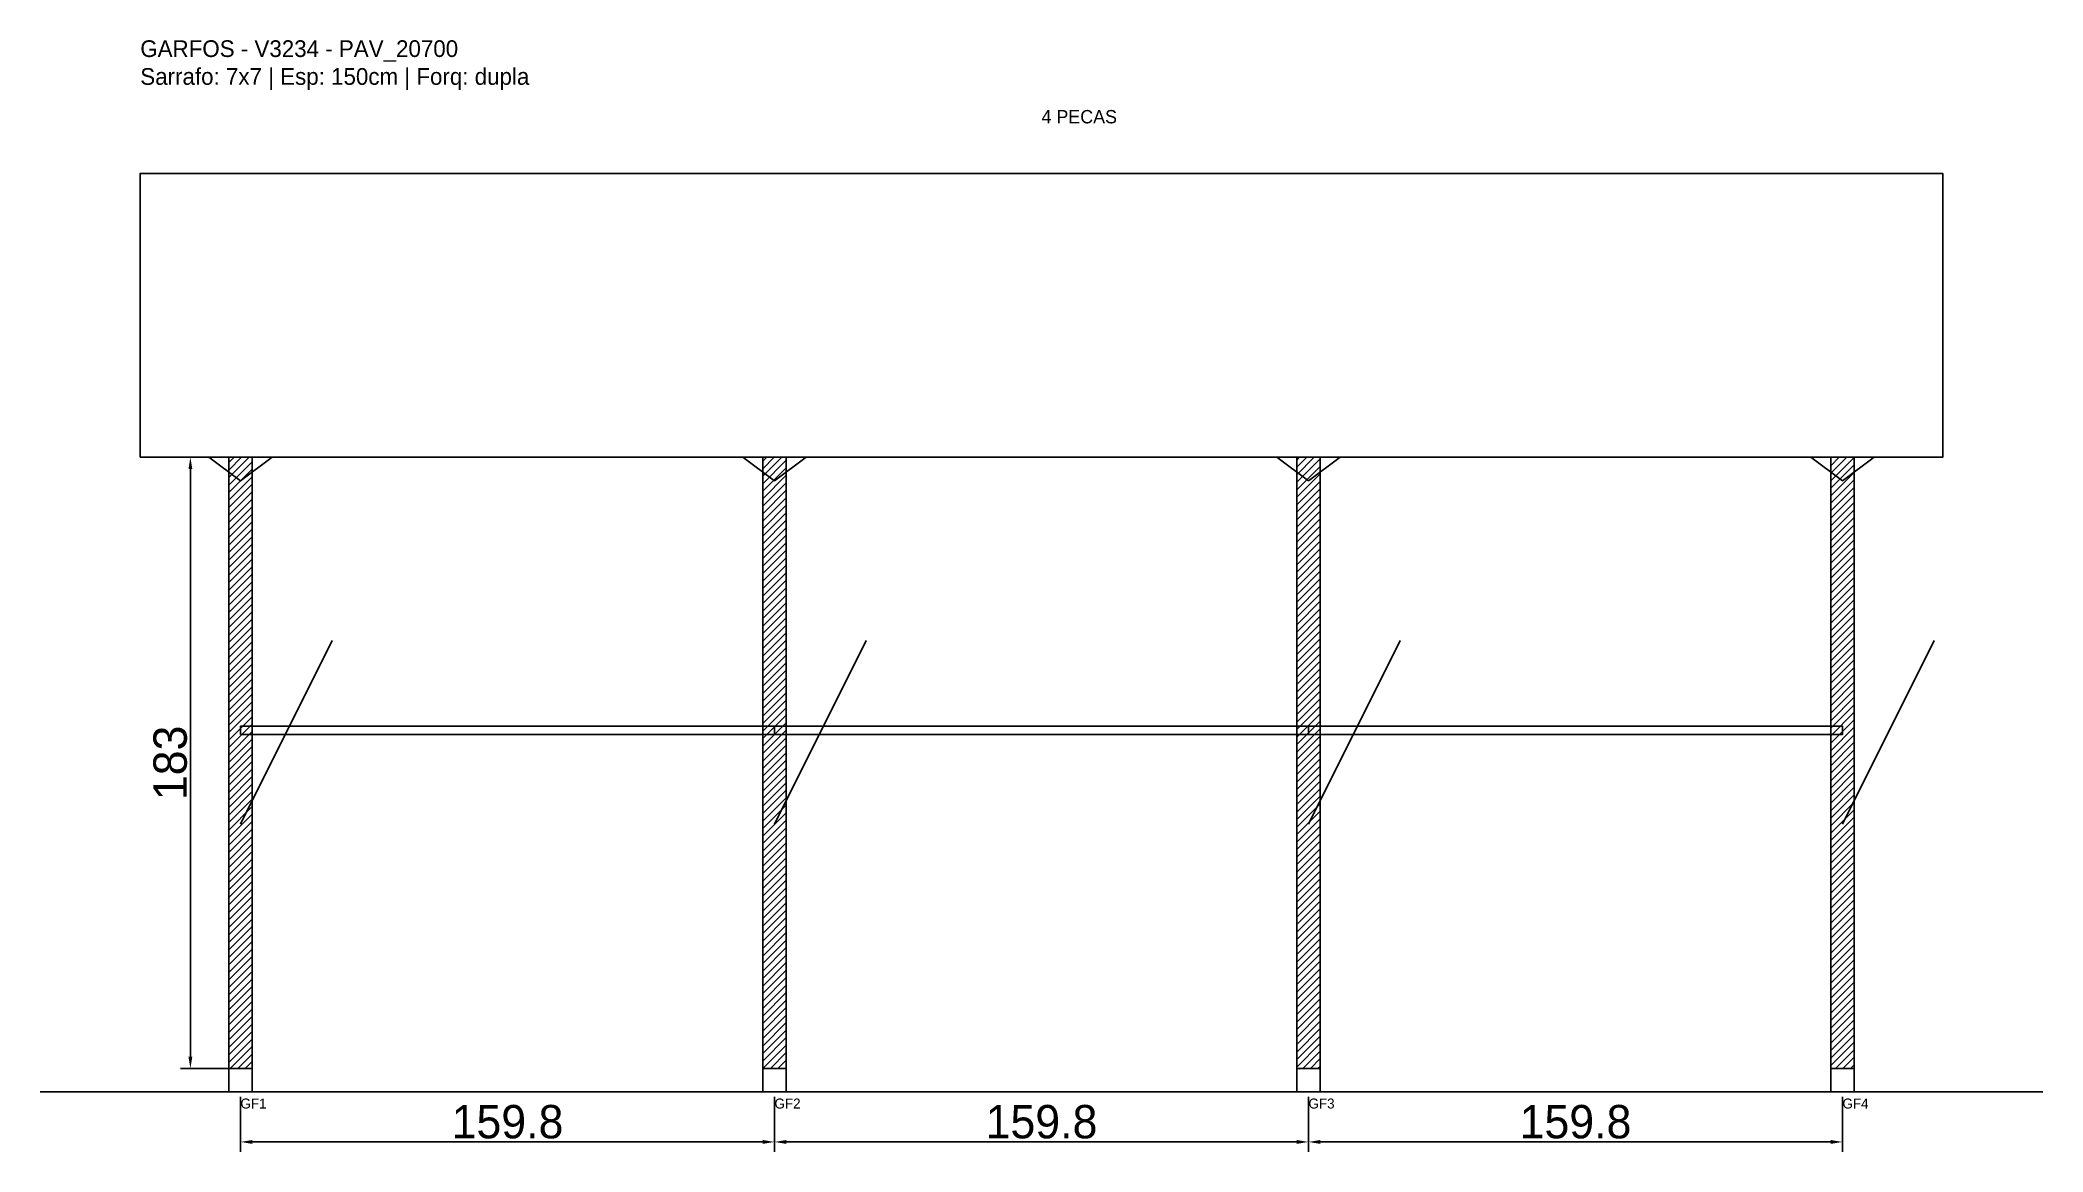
# Model space of a CAD drawing. Header units: metres. Extents: x -30 to 570, y -25 to 308.
import ezdxf

# ---------------------------------------------------------------- set-up
doc = ezdxf.new("R2010")
doc.units = ezdxf.units.M
for name, color, linetype in [('BARRA_ANCORAGEM', 1, 'Continuous'), ('COTA', 241, 'Continuous'), ('GARFOS OK', 3, 'Continuous'), ('NOME DA VIGA', 6, 'Continuous'), ('SARR_7x7', 40, 'Continuous'), ('TIRAS REESCORAMENTO', 252, 'Continuous'), ('VIGAS', 3, 'Continuous')]:
    doc.layers.add(name, color=color, linetype=linetype)
doc.dimstyles.new('EZ DXF', dxfattribs={"dimtxt": 10, "dimasz": 3.5, "dimexe": 3, "dimexo": 1.5, "dimgap": 1, "dimtad": 1, "dimdec": 1, "dimdsep": 46, "dimcen": 2.5, "dimazin": 3, "dimtfac": 1, "dimtmove": 0, "dimatfit": 3})

msp = doc.modelspace()

# ---------------------------------------------------------------- hatches: boundary and pattern name
at = {"layer": 'COTA'}
h = msp.add_hatch(dxfattribs=at)
h.set_pattern_fill('ANSI31', scale=0.5)
h.paths.add_polyline_path([(26.5, 0), (33.5, 0), (33.5, 183), (26.5, 183)])
h = msp.add_hatch(dxfattribs=at)
h.set_pattern_fill('ANSI31', scale=0.5)
h.paths.add_polyline_path([(186.33, 0), (193.33, 0), (193.33, 183), (186.33, 183)])
h = msp.add_hatch(dxfattribs=at)
h.set_pattern_fill('ANSI31', scale=0.5)
h.paths.add_polyline_path([(346.17, 0), (353.17, 0), (353.17, 183), (346.17, 183)])
h = msp.add_hatch(dxfattribs=at)
h.set_pattern_fill('ANSI31', scale=0.5)
h.paths.add_polyline_path([(506, 0), (513, 0), (513, 183), (506, 183)])

# ---------------------------------------------------------------- linework, layer by layer
at = {"layer": 'BARRA_ANCORAGEM'}
for p, q in [((30, 73.2), (57.45, 128.1)), ((189.83, 73.2), (217.28, 128.1)), ((349.67, 73.2), (377.12, 128.1)), ((509.5, 73.2), (536.95, 128.1))]:
    msp.add_line(p, q, dxfattribs=at)
at = {"layer": 'GARFOS OK'}
for p, q in [((30, 176), (20.5, 183)), ((20.5, 183), (39.5, 183)), ((30, 176), (39.5, 183)), ((189.83, 176), (180.33, 183)), ((180.33, 183), (199.33, 183)), ((189.83, 176), (199.33, 183)), ((349.67, 176), (340.17, 183)), ((340.17, 183), (359.17, 183)), ((349.67, 176), (359.17, 183)), ((509.5, 176), (500, 183)), ((500, 183), (519, 183)), ((509.5, 176), (519, 183))]:
    msp.add_line(p, q, dxfattribs=at)
at = {"layer": 'GARFOS OK', "linetype": 'CONTINUOUS'}
msp.add_line((-30, -7), (569.5, -7), dxfattribs=at)
at = {"layer": 'GARFOS OK'}
for points in [[(26.5, 0), (33.5, 0), (33.5, 183), (26.5, 183), (26.5, 0)], [(186.33, 0), (193.33, 0), (193.33, 183), (186.33, 183), (186.33, 0)], [(346.17, 0), (353.17, 0), (353.17, 183), (346.17, 183), (346.17, 0)], [(506, 0), (513, 0), (513, 183), (506, 183), (506, 0)]]:
    msp.add_lwpolyline(points, dxfattribs=at)
at = {"layer": 'SARR_7x7'}
for points in [[(26.5, -7), (33.5, -7), (33.5, 0), (26.5, 0), (26.5, -7)], [(186.33, -7), (193.33, -7), (193.33, 0), (186.33, 0), (186.33, -7)], [(346.17, -7), (353.17, -7), (353.17, 0), (346.17, 0), (346.17, -7)], [(506, -7), (513, -7), (513, 0), (506, 0), (506, -7)]]:
    msp.add_lwpolyline(points, dxfattribs=at)
at = {"layer": 'TIRAS REESCORAMENTO'}
for points in [[(30, 100), (189.83, 100), (189.83, 102.5), (30, 102.5), (30, 100)], [(189.83, 100), (349.67, 100), (349.67, 102.5), (189.83, 102.5), (189.83, 100)], [(349.67, 100), (509.5, 100), (509.5, 102.5), (349.67, 102.5), (349.67, 100)]]:
    msp.add_lwpolyline(points, dxfattribs=at)
at = {"layer": 'VIGAS'}
msp.add_lwpolyline([(0, 183), (539.5, 183), (539.5, 268), (0, 268), (0, 183)], dxfattribs=at)

# ---------------------------------------------------------------- texts
at = {"layer": 'NOME DA VIGA'}
for s, height, p in [('4 PECAS', 4, (269.75, 283)), ('GF1', 3, (30, -12)), ('GF2', 3, (189.83, -12)), ('GF3', 3, (349.67, -12)), ('GF4', 3, (509.5, -12))]:
    msp.add_text(s, height=height, dxfattribs=at).set_placement(p)
at = {"layer": 'NOME DA VIGA', "insert": (0, 293), "char_height": 5, "attachment_point": 7}
msp.add_mtext('GARFOS - V3234 - PAV_20700\\PSarrafo: 7x7 | Esp: 150cm | Forq: dupla', dxfattribs=at)

# ---------------------------------------------------------------- dimensions: what is measured, and where the dimension line sits
at = {"layer": 'COTA'}
msp.add_linear_dim(base=(15, 0), p1=(30, 0), p2=(30, 183), angle=90, dimstyle='EZ DXF', dxfattribs=at).render()
for base, p1, p2 in [((30, -22), (30, -7), (189.83, -7)), ((189.83, -22), (189.83, -7), (349.67, -7)), ((349.67, -22), (349.67, -7), (509.5, -7))]:
    msp.add_linear_dim(base=base, p1=p1, p2=p2, dimstyle='EZ DXF', dxfattribs=at).render()

doc.saveas('drawing.dxf')
